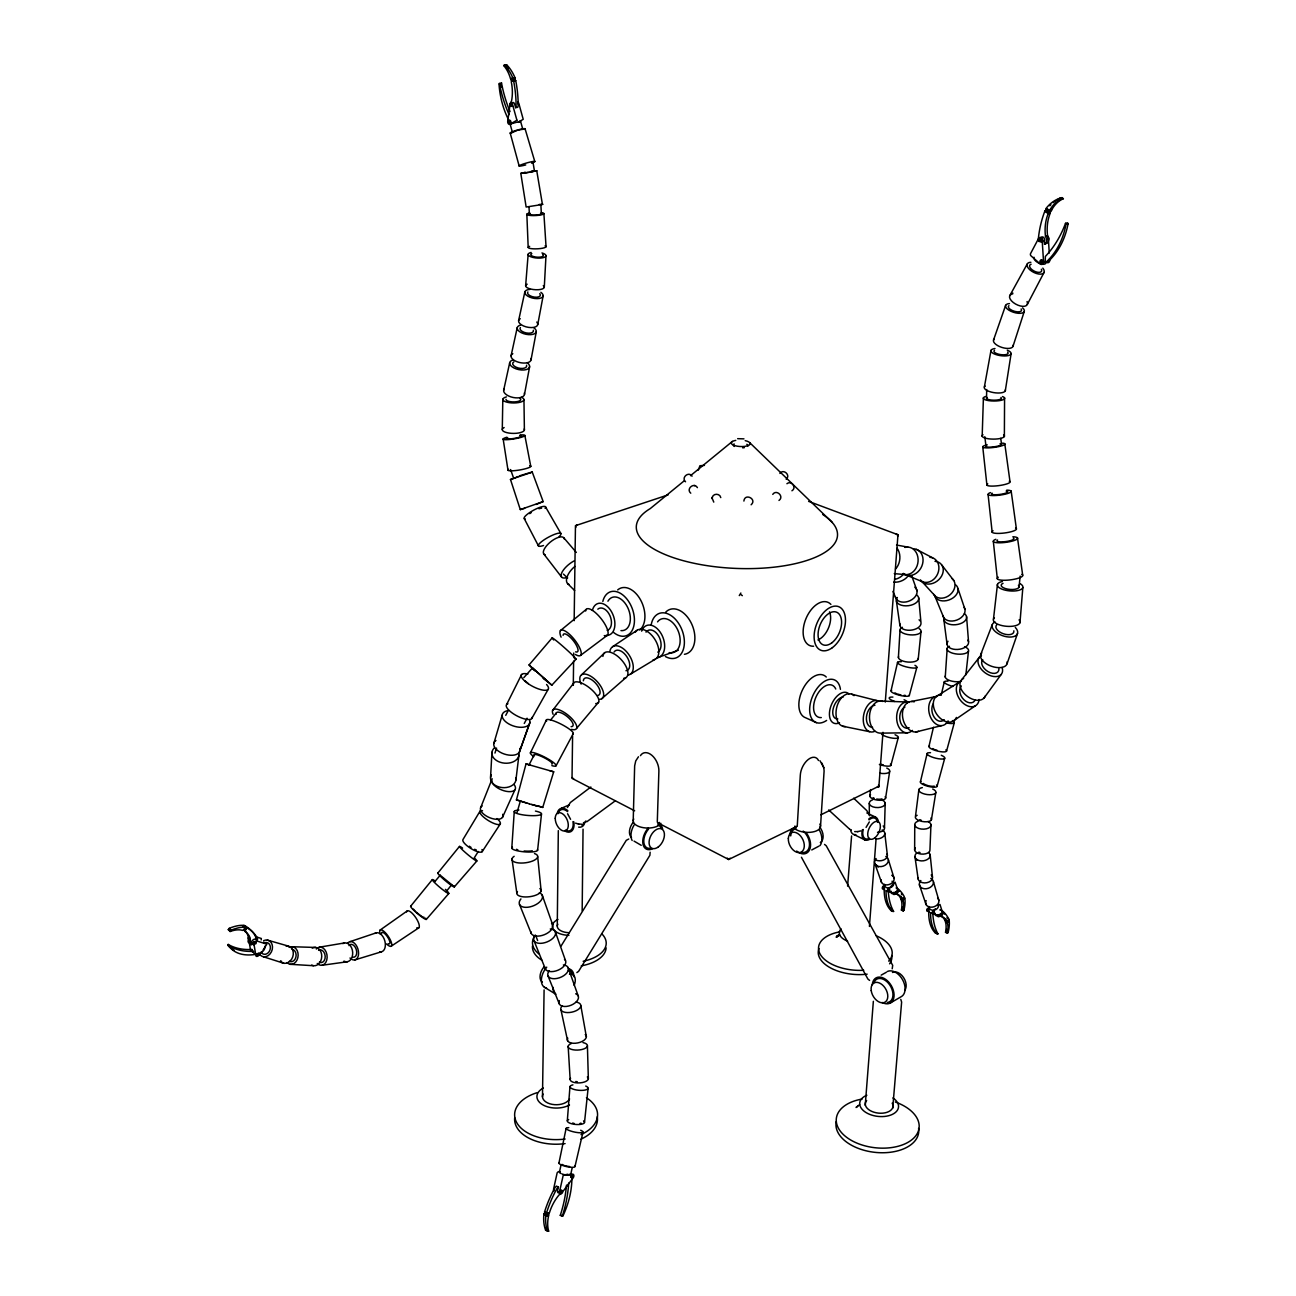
<?xml version="1.0" encoding="UTF-8"?>
<svg xmlns="http://www.w3.org/2000/svg" width="1296" height="1296" viewBox="0 0 1296 1296"><rect width="100%" height="100%" fill="white"/><g stroke="black" fill="none" stroke-linecap="round" stroke-linejoin="round"><path stroke-width="1.5" d="M820.854 814.828L878.688 786.299M914.636 850.111L914.749 825.001M1004.368 436.477L1004.578 397.888M542.473 1096.853L544.093 989.917M557.264 925.992L558.317 830.639M634.651 810.794L572.022 778.361L572.589 735.901M573.286 685.373L573.61 661.106M573.674 657.072L573.723 653.022M574.16 620.687L575.456 525.674L668.169 494.861M582.163 910.764L583.054 829.165M502.281 429.349L502.816 399.217M986.531 398.439L986.693 389.513M633.209 820.773L634.651 765.839L635.737 760.946L638.458 756.767M884.488 827.982L885.2 803.115M982.174 436.331L983.405 397.807M930.965 824.58L929.945 849.722A7.695 4.212 2 0 1 921.002 854.048A7.695 4.212 2 0 1 915.316 847.989M524.669 508.34L520.295 509.587L543.17 501.601L532.202 471.955L519.923 475.713M884.309 886.982L883.111 886.772L883.208 888.408M896.832 891.065L895.277 892.231M544.288 287.307L545.972 255.879M490.552 777.292L491.945 752.312M931.97 912.465L933.395 910.861L932.391 912.983M898.403 657.623L900.007 630.277M945.513 920.824L945.448 919.01M820.562 825.86L824.094 771.023L823.819 767.75L820.012 760.768M511.807 847.859L514.269 811.442M945.254 677.095L947.198 648.227M847.6 886.14L851.585 835.952M877.084 787.32L878.866 786.737L882.981 732.305M885.281 702.076L897.966 534.746L808.607 501.358M869.422 926.429L876.047 839.257M567.308 1120.829L569.965 1086.599M865.226 1105.326L873.358 1001.306M525.641 285.655L528.152 254.291M1019.968 622.696L1022.836 587.623M892.717 1108.177L901.627 1002.067L900.785 999.41M918.216 659.259L920.97 631.978M1019.045 587.137L1020.146 576.104M584.512 1122.417L588.109 1088.284M537.613 850.273L541.501 813.985M965.86 674.827L968.485 651.143M993.465 619.18L997.466 584.334M869.794 796.198L870.588 789.588M515.921 780.014L518.918 755.212M918.896 789.458L915.43 816.707A8.165 3.37 8.7 0 0 924.242 821.745A8.165 3.37 8.7 0 0 930.965 817.987M532.186 472.1L529.983 473.121M517.072 130.442L512.438 132.467L510.122 124.06L520.522 121.192L522.855 129.406M801.446 857.255L867.883 979.031L869.6 980.408M512.114 103.178A2.268 1.426 79.9 0 1 513.443 102.578A2.268 1.426 79.9 0 1 514.642 104.166L515.63 107.665L517.736 107.309L518.189 105.478A79.72 49.086 79.8 0 0 515.727 80.611L515.03 79.834C510.025 83.786 509.458 76.513 515.257 78.359A34.393 21.497 80 0 0 506.655 64.8L503.674 65.529A26.276 16.411 80.1 0 1 510.559 78.878L511.596 78.424M515.03 79.834L514.69 80.708M885.557 798.368L889.655 771.59M573.739 779.026L572.152 777.535M1005.307 390.825L1011.058 353.97M931.403 819.785L935.793 792.682M520.522 121.192L518.416 122.391M901.271 898.889L903.442 899.78L904.802 897.772A28.609 15.228 -63.7 0 1 903.96 910.165L903.215 910.991L901.4 910.084A21.74 11.551 -63.7 0 0 901.157 899.554L901.627 898.873M903.215 910.991A21.757 11.551 -63.7 0 0 902.972 900.461L904.462 897.836L903.231 899.716M245.381 929.831L244.604 931.241A36.385 19.424 -42.9 0 1 250.436 941.236A4.73 2.511 -43.5 0 0 251.716 944.8L252.266 942.986A2.479 1.312 -43.5 0 1 252.331 940.653A2.479 1.312 -43.5 0 1 255.182 939.179L257.418 939.859L257.45 938.336A90.542 47.984 -42.3 0 0 247.115 927.904L245.317 926.041L244.199 926.462M259.135 954.131L258.244 953.208L256.689 954.698L257.288 955.687L259.07 953.354L255.814 954.439M713.772 502.103L712.136 498.182M712.265 497.534C713.059 493.128 719.993 493.241 720.787 497.599M712.071 498.604L712.33 497.129M984.377 386.969L991.003 350.341M945.545 921.035L947.765 921.958L949.142 919.901A29.063 14.985 -63.8 0 1 948.154 932.44L947.408 933.282L945.529 932.326A22.081 11.372 -63.8 0 0 945.416 921.699L946.096 920.889M947.408 933.282A22.097 11.372 -63.8 0 0 947.295 922.639L948.656 919.966M524.491 394.405L529.61 366.784M531.036 359.834L536.301 331.663M537.743 324.583L543.137 295.861M743.888 501.066C744.714 492.674 757.447 499.122 751.129 504.776M558.932 1163.063L566.125 1128.379M948.445 919.804L948.64 918.848A68.575 35.429 -63.2 0 0 941.188 910.084L940.183 910.132M511.078 355.801L517.185 327.791M518.594 320.679L524.799 292.102M503.674 390.226L509.684 362.767M560.957 1165.315L559.435 1172.232A5.751 1.312 12.5 0 1 560.277 1171.746M547.301 1215.988C551.48 1214.854 547.025 1212.181 544.903 1212.894L544.579 1211.873A83.705 54.076 -66.2 0 1 554.996 1187.622L556.405 1186.099L558.382 1187.023L557.572 1190.7A2.381 1.571 -66 0 0 559.175 1192.838M570.677 1174.678L572.2 1167.761M511.45 80.838L511.321 82.053A32.708 20.38 80.1 0 1 511.531 101.072A4.325 2.722 79.9 0 0 510.575 104.798M895.536 892.377A1.879 1.004 -64 0 1 893.981 892.458L892.814 892.944A3.58 1.912 -64 0 0 895.293 894.013A27.151 14.418 -63.6 0 1 902.308 898.889L904.3 896.719A67.505 35.98 -63.1 0 0 896.67 887.954L896.168 887.873M891.049 690.703L897.577 662.272M574.97 1166.546L583.006 1132.04M941.155 695.239L944.314 681.777M939.065 904.64L940.005 904.495L942.678 913.016A1.912 0.988 -64.1 0 1 941.9 915.511A1.912 0.988 -64.1 0 1 940.361 915.608L937.316 915.17A3.629 1.879 -64.1 0 0 939.762 916.223A27.572 14.207 -63.7 0 1 946.647 921.067L948.947 920.095L947.57 922.007M920.419 781.828L927.158 753.446M928.957 746.35L933.46 727.283M529.27 803.763L516.424 799.94L526.03 763.911L530.404 765.142M890.854 765.418L898.258 737.651M909.274 695.612L916.839 667.424M937.04 786.429L944.719 758.273M946.534 751.162L954.293 722.795M517.12 812.268L520.344 801.058L526.873 803.083M493.744 743.71L502.168 715.165M543.17 501.601L536.042 504.468M227.95 945.27L228.209 944.428A98.545 53.573 -44.6 0 0 251.91 949.482L254.68 954.536A66.145 35.575 -44.1 0 1 229.748 947.149L227.95 945.27A66.096 35.624 -44.1 0 0 234.301 950.341M533.936 805.075L542.732 807.424L553.7 771.8L549.877 770.699M897.61 536.479L897.966 534.746L897.367 535.394M229.748 947.149L228.209 944.428M494.959 753.073L496.579 748.067M1012.97 346.421L1024.261 311.477M1007.073 663.714L1017.538 633.436M993.546 340.006L1005.631 305.37M519.291 752.279L529.27 724.253M519.939 750.481L529.934 722.39M567.421 807.538L570.305 802.564L590.863 787.028M508.421 121.111C511.385 128.709 507.983 117.596 510.073 120.512M509.474 120.917L510.381 123.347L510.932 121.208M515.63 107.665L516.083 105.835A79.769 49.07 79.8 0 0 513.621 80.951L512.908 80.158M1047.589 261.598L1047.346 262.213A71.944 56.57 80.1 0 0 1068.05 223.868L1067.564 222.766L1065.506 223.317A107.098 83.349 81 0 1 1045.321 256.478L1045.289 262.796A72.009 56.587 80 0 0 1065.976 224.419L1068.05 223.868M980.699 654.593L992.234 624.721M945.481 919.706L944.784 920.128A27.556 14.207 -63.7 0 0 939.454 915.527M480.913 807.035L492.172 778.75M253.384 942.386L254 941.431M255.847 941.641L253.368 942.921M1038.776 241.445L1038.323 238.982A99.193 81.373 78.1 0 1 1044.851 211.118L1045.969 210.649A1.733 1.377 79.9 0 0 1048.027 212.414L1048.059 213.937A39.755 32.092 79.1 0 0 1045.499 236.423A5.152 4.115 78.7 0 1 1045.321 243.616L1044.511 244.231L1044.317 241.202A2.705 2.155 78.7 0 0 1043.62 237.443A2.705 2.155 78.7 0 0 1040.623 237.978M1049.031 211.912A1.733 1.377 80 0 0 1050.1 211.88L1050.133 213.403A39.722 32.092 79.1 0 0 1047.573 235.856A5.152 4.115 78.8 0 1 1047.379 243.049L1044.511 244.231M502.475 817.403L514.982 789.701M869.324 821.939L866.068 827.366M530.388 752.911L546.329 720.106M506.639 704.489L521.608 674.503M528.995 765.013L534.211 754.807M1027.339 304.382L1044.106 272.338M510.041 111.602A92.664 59.648 80.8 0 1 501.503 82.912L499.009 83.948A61.528 39.22 80.4 0 0 508.437 119.507M505.748 715.343L508.518 710.095M501.503 82.912L501.131 83.624A61.479 39.236 80.4 0 0 501.406 87.01M524.264 723.46L527.051 718.211M556.097 765.709L573.302 733.52M1009.714 295.796L1027.161 264.109M901.352 897.302L900.493 897.982A27.135 14.434 -63.6 0 0 895.828 893.592M531.733 718.567L548.143 689.375M837.184 936.83L838.253 935.032M480.038 811.15L463.045 839.419A11.356 3.402 31.9 0 0 472.927 849.674A11.356 3.402 31.9 0 0 481.966 849.512M243.616 926.122L244.069 925.376L245.884 927.256L242.725 930.431A29.16 15.584 -43 0 0 230.105 931.5L228.29 929.605L229.262 928.341A38.151 20.363 -43 0 1 244.069 925.376M561.038 946.096L626.276 840.343L628.738 839.014M474.109 858.114L478.273 851.488M245.657 929.524L247.115 927.904M482.161 851.666L500.207 824.062M261.176 939.908L261.338 938.482L255.442 936.652M511.661 81.065L512.471 79.866L511.402 78.44M515.111 80.644L515.225 78.667L513.929 78.035M984.02 698.042L1001.095 674.536M230.105 931.5L231.077 930.22A38.183 20.347 -43 0 1 245.884 927.256M261.954 951.475L259.362 954.86A2.527 1.328 -43.5 0 1 255.96 955.93L254.065 944.849A2.479 1.312 -43.6 0 1 254.129 942.516A2.479 1.312 -43.6 0 1 256.981 941.026L266.863 944.168L263.104 949.968M552.566 710.483L573.48 683.413M961.6 679.817L979.533 657.088M892.199 968.809L892.701 965.358L826.216 845.753L824.531 844.409M550.492 720.139L556.146 713.14M437.854 873.034L459.513 846.385M410.621 906.26L432.329 879.595M434.565 881.944L440.316 875.092M576.607 728.352L598.655 702.076M446.132 891.68L451.834 884.536M534.843 670.777L529.06 664.945L552.112 637.956M426.303 919.447L448.821 893.479M454.345 886.901L476.863 860.981M249.512 936.797L249.464 938.612M945.529 932.326L946.274 931.5A29.047 15.001 -63.8 0 0 946.777 929.232M523.827 677.63L532.462 667.958L548.451 682.15L542.554 677.468M935.372 908.771L933.298 911.104A1.96 1.021 -64.1 0 0 932.456 912.87A1.96 1.021 -64.1 0 0 932.845 914.101L940.361 915.608M901.4 910.084L902.146 909.257A28.593 15.228 -63.7 0 0 902.615 907.038M543.445 678.488L551.853 685.163L576.072 659.194M779.9 473.429C783.367 468.326 791.078 475.276 786.17 479.245M772.756 494.375C776.401 488.9 784.485 496.514 778.993 500.45M730.166 858.195L728.676 859.491L657.785 822.782M581.677 674.681L604.892 652.568M901.368 896.702L901.465 898.582M888.052 888.635L887.598 890.66L888.457 888.473M837.605 935.923L836.179 937.219L839.354 934.918M601.749 698.722L625.822 677.711M545.017 1212.149L544.158 1213.801L545.081 1214.984M558.382 1187.023L556.956 1188.545A83.77 54.076 -66.2 0 0 546.556 1212.829L546.863 1213.85M857.693 1106.168L856.089 1107.513L859.621 1104.581M512.698 79.072L515.257 78.359M560.39 630.65L586.213 609.395M684.337 480.719L650.252 508.599A100.699 37.519 2.5 0 0 672.349 557.312A100.699 37.519 2.5 0 0 802.597 561.767A100.699 37.519 2.5 0 0 822.749 514.496M690.525 475.664L732.37 441.45M580.721 655.258L607.516 635.17M586.651 821.875L615.422 800.717M380.117 930.058L407.074 911.039M739.271 595.593L740.858 593.033M952.706 721.386L974.932 706.093M566.482 1185.111A97.589 65.675 -64.7 0 1 560.277 1215.356L562.982 1215.794A64.784 43.254 -65.3 0 0 571.892 1178.761M560.277 1215.356L562.982 1215.794M612.668 646.655L637.227 630.212M391.327 946.129L418.802 927.839M937.931 695.482L960.676 681.226A14.386 9.817 55.8 0 0 962.199 702.27A14.386 9.817 55.8 0 0 979.144 699.5M933.525 913.421C935.647 909.047 932.342 914.117 932.618 912.919M929.086 908.933L928.616 911.104M791.953 490.779C797.121 487.782 791.321 479.941 786.915 483.716M630.229 674.293L655.549 659.048M659.518 822.442L659 822.749A2.851 1.49 -68.2 0 1 657.315 821.34L658.886 771.201A14.256 8.942 66.7 0 0 651.856 755.293A14.256 8.942 66.7 0 0 640.451 755.649M889.186 888.975C886.124 892.863 892.474 889.364 888.214 888.538M883.645 886.253L884.504 888.7M890.125 1003.104L901.141 996.737A14.369 9.461 60 0 0 902.583 979.744A14.369 9.461 60 0 0 887.193 971.595M886.221 972.34L881.167 975.143M811.75 849.949L818.959 846.126M520.295 509.587L510.462 479.439L528.412 473.461M547.592 1215.923L548.581 1215.972A27.621 18.079 -65.8 0 0 548.678 1231.151L545.616 1230.228A36.158 23.684 -65.9 0 1 543.899 1214.158L547.43 1216.134M570.888 1174.759L572.233 1175.618L570.823 1177.432M1046.714 209.255A1.733 1.377 79.9 0 1 1048.772 211.037L1049.549 210.649A31.849 25.661 79.3 0 1 1061.278 199.195L1063.352 198.677L1062.121 197.624L1060.063 198.142A41.731 33.615 78.9 0 0 1045.807 208.753L1046.423 209.498M1063.352 198.677A31.817 25.645 79.3 0 0 1051.623 210.114L1050.829 210.503A1.733 1.377 80 0 0 1050.457 209.223M727.267 858.114L728.676 859.491L796.667 826.556M503.674 65.529L506.655 64.8M935.485 933.088L937.883 933.784L935.485 933.088A50.479 25.936 -64.5 0 1 928.714 911.785L929.702 912.352M884.552 889.947L884.18 889.51A49.702 26.357 -64.4 0 0 891.243 910.699L893.592 911.38A73.564 38.734 -64.7 0 1 888.262 891.275L887.015 891.016M518.465 122.164L523.211 119.297L518.837 103.453A2.268 1.426 79.9 0 0 517.655 101.882M891.243 910.699L893.592 911.38M838.01 935.825L836.519 936.49L839.824 935.161M561.33 808.331L569.284 804.865M737.651 438.68L743.969 438.858M531.473 171.331L536.738 170.716L542.441 204.46L526.144 207.036L520.798 173.324L525.334 172.336M242.611 925.943L243.842 926.089M576.866 972.599L578.615 971.32L649.895 855.295L650.122 852.217M518.4 476.426L513.702 478.435L510.608 469.557M678.343 650.236L657.315 657.72A17.042 10.984 68.9 0 0 661.138 633.631A17.042 10.984 68.9 0 0 641.65 631.136M532.964 162.113L534.47 171.153L531.295 171.85M536.868 170.764L529.902 172.093M350.05 941.641L376.407 932.78M354.731 959.947L381.283 951.847M1040.17 262.456L1041.206 262.165M1042.259 241.769A2.705 2.155 78.7 0 0 1041.547 237.994A2.705 2.155 78.7 0 0 1038.55 238.545L1030.595 253.514A1.717 1.361 78.1 0 0 1031.033 255.879L1040.17 263.898A2.754 2.187 77.8 0 0 1043.572 262.067L1042.259 241.769L1044.317 241.202M1045.499 236.423L1047.573 235.856M543.899 1214.158L546.507 1214.951M1048.205 213.581L1050.278 213.046M1044.851 211.118L1046.925 210.584M1048.772 211.037L1051.623 210.114M1048.027 212.414L1050.1 211.88M512.649 479.083L510.462 479.569M928.552 908.415L927.288 910.343M857.628 831.627L860.836 830.898M915.818 731.997L941.463 725.647M518.449 130.054L522.531 129.325M576.315 525.269L577.287 525.026M512.649 106.304L511.337 104.571L512.584 103.696M525.139 172.481L523.195 172.951L525.658 172.741M911.315 701.476L937.105 696.325A14.888 10.271 76.8 0 0 930.512 717.142A14.888 10.271 76.8 0 0 948.105 720.9M250.76 942.791L249.917 942.953A4.714 2.511 -43.5 0 1 248.638 939.389A36.353 19.44 -42.9 0 0 243.713 929.945M509.895 123.152L510.948 122.974M319.286 947.198L344.461 942.953M530.356 172.109L526.176 172.773M513.621 80.951L515.727 80.611M528.412 172.336L520.911 173.389M530.68 171.542L534.47 171.153M322.105 965.261L347.409 961.745M539.168 204.476L542.878 204.282M558.495 1171.503L557.167 1172.783L553.635 1188.837A2.381 1.571 -65.9 0 0 554.04 1190.781M511.094 124.303L510.106 124.254M545.616 1230.228L548.678 1231.151M567.923 1174.208L563.242 1175.164L559.548 1191.623A2.381 1.571 -66 0 0 560.714 1193.859A2.381 1.571 -66 0 0 562.869 1191.559L573.334 1177.594A2.43 1.604 -66.4 0 0 572.638 1174.144L569.689 1174.176M907.378 732.807L880.794 733.131A16.054 10.903 -89.6 0 1 869.535 715.603A16.054 10.903 -89.6 0 1 882.916 701.444M854.696 831.595L857.903 831.643M292.54 946.744L315.835 947.457M880.081 701.039L906.682 701.978M575.57 823.154L578.68 824.062M578.372 824.045L581.499 824.175M290.191 964.305L313.421 965.714M894.289 573.626L905.645 574.63M697.41 487.636C694.202 481.901 685.633 488.9 690.768 493.193M451.899 884.828L440.365 875.383M544.676 1214.789L544.547 1213.996M548.597 1213.315L547.074 1214.384L547.204 1216.004M560.536 1189.679L560.747 1192.126L559.111 1191.526M516.424 799.94L520.619 800.96M886.513 890.887L886.01 890.433A49.734 26.341 -64.5 0 0 893.057 911.606M896.54 545.033L907.816 547.09M694.948 485.676L694.121 485.514M842.611 726.197L869.486 731.673M895.811 893.365L888.197 891.778A1.928 1.037 -64 0 1 887.792 890.546A1.928 1.037 -64 0 1 888.619 888.813L895.066 882.139L898.112 890.838A1.879 1.004 -64 0 1 897.35 893.3A1.879 1.004 -64 0 1 895.811 893.365L893.981 892.458M927.823 911.412L927.32 911.299A1.96 1.021 -64 0 1 926.802 910.035A1.96 1.021 -64 0 1 927.628 908.269M883.354 889.186L882.722 889.04A1.928 1.037 -64 0 1 882.317 887.809A1.928 1.037 -64 0 1 883.127 886.075M851.569 694.138L878.072 700.893A16.006 10.125 -77.2 0 0 863.379 716.947A16.006 10.125 -77.2 0 0 874.849 731.284M535.896 805.61L538.553 806.193M553.7 771.8L526.03 763.911M531.684 804.443L535.799 805.675M529.141 803.812L532.575 804.784M267.3 940.07L287.874 945.95M529.06 664.945L551.853 685.163M896.2 534.017L897.156 534.308M539.136 806.225L542.732 807.424M263.444 956.772L283.905 963.301M905.872 574.889L922.703 581.823M816.383 722.633L805.626 717.773A23.117 13.511 -66.1 0 1 802.872 689.067A23.117 13.511 -66.1 0 1 826.265 677.014M570.953 1174.727L571.941 1175.18M571.325 1177.27L572.314 1177.724M704.457 465.377L699.937 465.734L698.301 470.124M866.862 812.965L875.043 816.869M853.951 834.559L865.388 840.116M544.579 1211.873L546.556 1212.829M545.665 1213.574L547.625 1214.546M932.861 910.813L933.8 911.282M946.76 917.908L948.64 918.848M883.435 888.343L884.358 888.797M888.003 890.627L888.926 891.081M927.904 910.553L928.859 911.023M900.558 898.144L902.842 899.051M944.849 920.29L947.182 921.213M901.157 899.554L902.972 900.461M945.416 921.699L947.295 922.639M902.146 909.257L903.96 910.165M916.45 549.391L932.65 557.847M634.036 841.104L641.228 845.316M544.385 987.244L555.871 994.226A14.402 8.764 -59.5 0 1 552.874 987.228M794.788 826.119L795.323 826.459A2.851 1.652 70 0 0 797.315 825.147L800.312 775.073A14.24 8.197 -65 0 1 808.137 759.586A14.24 8.197 -65 0 1 818.505 760.525M740.875 594.54L742.333 595.674M524.848 680.675L528.428 683.721M1060.063 198.142L1061.278 199.195M828.695 809.968L849.447 829.019M563.436 574.096L567.616 578.032M853.675 798.206L866.83 810.648L869.681 815.767M749.785 442.73L832.324 522.515M534.843 670.486L532.462 667.958M567.583 583.573L574.646 590.555M255.62 937.996L257.418 939.859M252.266 942.986L254.065 944.849M248.638 939.389L250.436 941.236M255.863 953.824L256.754 954.763M229.262 928.341L231.077 930.22M517.833 102.805L518.449 104.409M922.412 582.05L935.372 596.257M563.679 537.678L576.315 552.452M685.535 481.788C680.837 477.592 688.84 470.95 692.064 476.183M941.949 565.25L953.759 580.462M575.894 526.338L575.78 527.407M543.947 554.17L561.751 577.271M548.435 1213.267L549.455 1212.716A34.376 22.453 -65.8 0 1 559.143 1194.831A4.552 3.013 -66 0 0 561.508 1192.757M570.58 819.315L567.583 813.742M545.405 506.655L560.795 533.369M1042.357 260.674A1.717 1.361 77.8 0 1 1041.66 263.412A1.717 1.361 77.8 0 1 1040.024 261.079A1.717 1.361 77.8 0 1 1042.357 260.674L1042.567 261.063M524.329 518.74L538.553 546.086M1065.506 223.317L1065.976 224.419M892.96 591.381L896.087 598.703M935.339 597.213L943.666 617.495M519.502 904.446L531.166 933.298M822.004 763.166L822.604 764.656M823.154 766.082L823.819 767.75M533.92 940.507L545.341 968.857M548.03 975.937L559.24 1003.801M535.669 935.42L537.629 940.556M911.655 575.667L916.985 590.684M568.134 967.61L578.194 995.911M874.994 863.978L881.523 882.398M542.214 895.131L552.582 924.485M555.287 931.694L565.477 960.514M919.366 884.714L926.089 904.592M957.955 588.546L964.969 609.363M878.477 785.003L878.866 786.737M888.376 859.702L894.127 878.38M525.074 128.758L534.778 161.465M933.428 881.717L938.903 900.509M510.219 133.115L519.161 166.034M560.974 1009.892L567.583 1040.688M252.364 952.009L251.91 949.482M524.88 435.618L530.777 466.447M580.851 1005.826L586.375 1036.832M941.317 913.016C940.507 917.795 943.682 911.542 939.811 914.441M503.14 438.955L507.951 469.913M896.362 600.858L899.926 625.466M914.96 856.786L918.151 878.996M511.969 858.956L516.812 892.912M1017.506 537.953L1022.674 575.068M1004.789 443.783L1010.005 481.658M1011.172 491.103L1016.356 528.59M943.844 619.65L947.101 644.517M984.814 436.687L986.045 446.618M1000.771 438.323L1001.5 444.285M884.779 833.117L887.371 855.23M982.773 447.12L986.92 485.141M993.335 541.55L997.337 578.826M988.087 494.57L992.169 532.202M930.172 854.89L932.488 877.214M537.694 856.786L541.129 890.87M918.686 597.877L920.97 622.663A10.611 6.091 -6.7 0 1 910.051 630.245A10.611 6.091 -6.7 0 1 900.04 623.862M966.573 616.637L968.533 641.698M1049.274 253.076L1048.448 240.084A2.705 2.155 78.8 0 0 1046.666 235.807M543.899 213.678L546.053 246.742M568.166 1046.342L570.143 1079.276M528.995 207.004L529.384 214.132M540.886 204.833L541.355 213.759M1049.647 258.649L1049.744 260.334A2.754 2.187 77.9 0 1 1046.876 262.521M526.84 214.229L528.185 247.309M587.412 1045.872L588.352 1078.839M523.957 399.816L524.394 429.98M869.26 803.536L869.341 815.006M607.937 601.214A17.496 11.162 69.7 0 1 628.074 608.326A17.496 11.162 69.7 0 1 620.978 630.617M617.674 589.923A23.247 14.904 69.7 0 1 640.564 599.902A23.247 14.904 69.7 0 1 639.754 630.018M602.818 601.457A23.328 14.872 69.7 0 1 622.906 595.026A23.328 14.872 69.7 0 1 633.76 626.243A23.328 14.872 69.7 0 1 613.591 632.448M250.792 950.648A2.511 1.328 -43.5 0 1 250.598 950.357L248.67 939.276A2.479 1.312 -43.5 0 1 249.156 936.457M228.29 929.605A29.128 15.601 -43 0 1 229.603 929.167M245.317 926.041A90.493 48.033 -42.2 0 1 255.652 936.473M253.692 951.345A98.609 53.509 -44.6 0 1 230.008 946.307M497.081 818.554A11.988 3.434 31.9 0 1 497.713 824.531A11.988 3.434 31.9 0 1 483.1 816.658A11.988 3.434 31.9 0 1 482.533 810.713M476.248 849.884A7.97 2.381 31.9 0 1 474.611 849.285M471.047 847.39A7.97 2.381 31.9 0 1 469.346 846.207M312.19 948.121A9.218 7.063 -84.7 0 1 321.732 956.513A9.218 7.063 -84.7 0 1 311.656 965.099M289.057 947.392A8.861 6.755 -84.6 0 1 297.254 950.697A8.861 6.755 -84.6 0 1 295.731 961.988A8.861 6.755 -84.6 0 1 287.015 962.572M292.183 949.352A6.221 4.747 -84.6 0 1 295.909 957.08A6.221 4.747 -84.6 0 1 289.364 961.276M281.653 961.308A6.253 4.747 -84.5 0 1 280.471 960.903M445.403 889.364A10.773 1.102 40 0 1 446.861 892.652A10.773 1.102 40 0 1 434.63 882.641A10.773 1.102 40 0 1 435.359 881.134M425.687 918.151A10.238 1.199 40 0 1 418.608 914.522A10.238 1.199 40 0 1 411.124 906.277M423.938 917.179A7.193 0.842 40 0 1 422.917 917.163M421.929 916.547A7.193 0.842 40 0 1 416.437 912.206M415.174 911.039A7.193 0.842 40 0 1 413.375 909.128M474.822 858.389A11.34 0.956 40 0 1 473.801 859.297A11.34 0.956 40 0 1 461.522 848.961A11.34 0.956 40 0 1 462.591 848.102M453.632 885.605A10.773 1.053 40 0 1 446.375 881.572A10.773 1.053 40 0 1 438.356 873.083M514.123 784.582A12.717 6.01 22.8 0 1 506.169 791.305A12.717 6.01 22.8 0 1 491.621 780.208M502.702 814.293A12.004 5.816 22.7 0 1 489.694 817.711A12.004 5.816 22.7 0 1 482.177 805.966M529.675 720.268A14.402 7.63 17.8 0 1 521.17 727.315A14.402 7.63 17.8 0 1 504.176 720.268A14.402 7.63 17.8 0 1 506.882 710.807M519.712 748.44A13.592 7.355 17.8 0 1 504.274 754.029A13.592 7.355 17.8 0 1 495.947 740.486M285.962 945.95A8.942 7.209 -70 0 1 292.734 956.902A8.942 7.209 -70 0 1 280.584 961.551M263.623 940.653A8.602 6.901 -69.8 0 1 272.111 944.541A8.602 6.901 -69.8 0 1 268.304 955.525A8.602 6.901 -69.8 0 1 259.168 953.532M263.752 942.127A6.059 4.844 -69.8 0 1 264.53 943.229M265.162 946.064A6.059 4.844 -69.8 0 1 260.091 952.722M264.141 942.953A6.043 4.844 -69.8 0 1 269.941 945.238A6.043 4.844 -69.8 0 1 268.191 952.771A6.043 4.844 -69.8 0 1 261.792 953.095M592.385 610.416A16.718 10.579 69.6 0 1 604.697 604.535A16.718 10.579 69.6 0 1 614.887 623.133A16.718 10.579 69.6 0 1 606.058 635.348M597.812 609.185A11.729 7.42 69.6 0 1 609.914 615.649A11.729 7.42 69.6 0 1 607.225 630.391M553.7 639.949A16.022 0.875 41.7 0 1 556.454 640.888A16.022 0.875 41.7 0 1 571.892 654.577A16.022 0.875 41.7 0 1 574.387 658.287M406.62 911.93A10.255 3.353 55.9 0 1 416.194 918.281A10.255 3.353 55.9 0 1 416.761 927.839M380.149 933.898A9.801 3.078 56 0 1 383.875 931.306A9.801 3.078 56 0 1 391.635 943.456A9.801 3.078 56 0 1 386.532 943.909M381.51 933.946A6.885 2.171 56 0 1 384.426 933.331A6.885 2.171 56 0 1 389.48 940.588A6.885 2.171 56 0 1 388.314 943.699M374.933 933.395A9.85 6.124 73.4 0 1 384.896 941.155A9.85 6.124 73.4 0 1 379.631 951.815M347.506 943.423A9.461 5.816 73.5 0 1 355.752 944.654A9.461 5.816 73.5 0 1 357.874 957.112A9.461 5.816 73.5 0 1 350.001 958.019M348.964 945.61A6.642 4.082 73.5 0 1 356.173 949.207A6.642 4.082 73.5 0 1 352.933 957.193M546.572 684.482A15.244 4.941 27.8 0 1 541.89 689.909A15.244 4.941 27.8 0 1 523.098 679.379A15.244 4.941 27.8 0 1 527.893 674.017M532.121 717.336A14.418 4.876 27.8 0 1 515.905 715.327A14.418 4.876 27.8 0 1 507.919 703.76M585.662 610.999A16.767 5.557 51.8 0 1 601.83 619.569A16.767 5.557 51.8 0 1 604.276 635.591M561.103 637.146A16.006 5.087 51.8 0 1 565.672 631.346A16.006 5.087 51.8 0 1 580.073 648.778A16.006 5.087 51.8 0 1 575.424 654.48M563.08 635.364A11.227 3.564 51.8 0 1 573.755 641.228A11.227 3.564 51.8 0 1 575.586 651.839M342.808 943.618A9.509 6.707 83.1 0 1 352.674 952.301A9.509 6.707 83.1 0 1 343.926 961.114M316.337 949.028A9.153 6.399 83.2 0 1 325.053 950.033A9.153 6.399 83.2 0 1 325.831 962.345A9.153 6.399 83.2 0 1 317.261 963.463M318.605 950.324A6.415 4.487 83.2 0 1 325.199 956.189A6.415 4.487 83.2 0 1 319.351 962.134M518.773 752.749A13.576 9.412 4.7 0 1 502.411 762.858A13.576 9.412 4.7 0 1 494.408 747.841M515.792 777.665A12.766 8.959 4.6 0 1 502.038 787.563A12.766 8.959 4.6 0 1 491.314 775.04M505.796 65.205A26.26 16.411 80.2 0 1 508.113 68.267M504.533 65.124A34.425 21.481 80 0 1 513.151 78.7M509.101 114.631A92.745 59.632 80.8 0 1 499.397 83.252M524.183 429.008A11.081 3.71 0.5 0 1 511.207 433.318A11.081 3.71 0.5 0 1 504.128 427.55M521.3 397.321A10.595 3.434 0.5 0 1 520.393 402.165A10.595 3.434 0.5 0 1 505.44 401.728A10.595 3.434 0.5 0 1 506.412 396.9M520.036 398.504A7.436 2.398 0.5 0 1 514.852 401.89A7.436 2.398 0.5 0 1 505.975 399.314M530.89 358.506A10.19 4.892 12.1 0 1 518.983 362.362A10.19 4.892 12.1 0 1 512.811 353.662M533.984 327.888A9.752 4.601 12.2 0 1 532.98 334.319A9.752 4.601 12.2 0 1 519.453 331.582A9.752 4.601 12.2 0 1 520.506 325.15M533.336 330.221A6.853 3.224 12.2 0 1 526.225 332.926A6.853 3.224 12.2 0 1 520.393 327.58M524.345 392.996A10.627 5.233 12 0 1 513.248 397.499A10.627 5.233 12 0 1 504.241 388.962M527.229 362.767A10.174 4.909 12.1 0 1 526.144 369.635A10.174 4.909 12.1 0 1 512.05 366.8A10.174 4.909 12.1 0 1 513.167 359.932M526.549 365.245A7.128 3.451 12.1 0 1 518.189 367.967A7.128 3.451 12.1 0 1 513.88 361.843M529.659 465.685A11.599 1.814 -9.6 0 1 519.971 469.93A11.599 1.814 -9.6 0 1 508.583 469.346M520.166 434.938A11.065 1.588 -9.6 0 1 522.418 436.93A11.065 1.588 -9.6 0 1 506.347 439.7A11.065 1.588 -9.6 0 1 506.947 437.222M519.809 435.586A7.76 1.118 -9.6 0 1 519.469 437.189A7.76 1.118 -9.6 0 1 509.117 438.971A7.76 1.118 -9.6 0 1 507.708 437.675M543.51 545.519A12.863 2.786 -28.6 0 1 540.124 542.894A12.863 2.786 -28.6 0 1 555.871 533.887A12.863 2.786 -28.6 0 1 559.175 536.56M525.301 519.016A12.199 2.803 -28.6 0 1 533.936 510.008A12.199 2.803 -28.6 0 1 545.13 508.437M529.74 513.653A8.554 1.96 -28.6 0 1 531.376 512.503M538.958 508.745A8.554 1.96 -28.6 0 1 541.598 508.243M525.739 164.932A8.165 0.826 -15.9 0 1 519.793 165.402A8.165 0.826 -15.9 0 1 531.911 161.676A8.165 0.826 -15.9 0 1 531.571 163.15M511.628 133.18A7.76 0.907 -15.9 0 1 512.244 131.787A7.76 0.907 -15.9 0 1 521.802 128.984A7.76 0.907 -15.9 0 1 524.475 129.406M569.138 584.496A13.624 6.788 -46.9 0 1 566.984 577.238A13.624 6.788 -46.9 0 1 574.889 566.449M536.803 322.056A9.769 4.585 12.2 0 1 533.774 327.37A9.769 4.585 12.2 0 1 521.446 324.859A9.769 4.585 12.2 0 1 520.247 318.686M540.902 292.313A9.364 4.293 12.3 0 1 539.347 298.453A9.364 4.293 12.3 0 1 526.063 294.889A9.364 4.293 12.3 0 1 529.967 289.381M539.768 293.641A6.561 3.013 12.3 0 1 534.341 297.108A6.561 3.013 12.3 0 1 527.877 291.94M543.283 285.606A9.364 3.191 4.5 0 1 540.545 289.445A9.364 3.191 4.5 0 1 528.557 288.376A9.364 3.191 4.5 0 1 527.164 284.18M541.939 252.947A8.959 2.948 4.5 0 1 544.077 257.418A8.959 2.948 4.5 0 1 530.939 256.819A8.959 2.948 4.5 0 1 531.133 252.461M542.651 254.534A6.286 2.074 4.5 0 1 540.821 257.013A6.286 2.074 4.5 0 1 532.769 256.3A6.286 2.074 4.5 0 1 531.83 253.579M545.227 554.834A12.863 5.168 -39.1 0 1 550.184 542.198A12.863 5.168 -39.1 0 1 564.262 538.942M567.454 577.368A13.608 5.297 -39.1 0 1 561.622 573.124A13.608 5.297 -39.1 0 1 574.209 560.86M545.081 245.867A8.959 1.798 -2.6 0 1 542.489 248.233A8.959 1.798 -2.6 0 1 530.987 248.605A8.959 1.798 -2.6 0 1 529.643 246.353M541.712 212.609A8.554 1.604 -2.5 0 1 541.064 214.909A8.554 1.604 -2.5 0 1 528.995 215.298A8.554 1.604 -2.5 0 1 529.675 212.998M540.707 213.208A6.01 1.134 -2.5 0 1 538.958 214.699A6.01 1.134 -2.5 0 1 531.263 214.942A6.01 1.134 -2.5 0 1 530.356 213.548M1042.616 240.894A1.717 1.377 78.7 0 1 1040.51 241.04A1.717 1.377 78.7 0 1 1040.591 238.432A1.717 1.377 78.7 0 1 1042.664 239.193M1043.717 261.209A1.717 1.361 77.8 0 1 1042.81 263.088A1.717 1.361 77.8 0 1 1041.109 261.954A1.717 1.361 77.8 0 1 1041.725 259.864M1049.857 205.821A41.683 33.599 78.9 0 1 1050.926 204.719M1053.162 202.662A41.683 33.599 78.9 0 1 1055.56 200.88M1056.823 200.086A41.683 33.599 78.9 0 1 1058.103 199.357M1059.415 198.709A41.683 33.599 78.9 0 1 1062.121 197.624M1048.691 261.014A1.717 1.361 77.9 0 1 1047.832 261.662M1047.816 237.8A1.717 1.361 78.8 0 1 1047.767 239.501M1050.878 209.126A1.733 1.377 80 0 1 1049.112 211.588M1019.061 619.893A13.43 5.33 5.4 0 1 1006.668 626.308A13.43 5.33 5.4 0 1 994.388 617.9M1020.276 583.783A12.847 4.925 5.2 0 1 1017.943 590.522A12.847 4.925 5.2 0 1 999.977 588.206A12.847 4.925 5.2 0 1 1002.407 581.467M1018.429 585.306A9.007 3.451 5.2 0 1 1014.962 589.291A9.007 3.451 5.2 0 1 1003.509 587.801A9.007 3.451 5.2 0 1 1003.039 583.313M1013.051 345.238A10.222 4.423 17.5 0 1 1001.614 347.344A10.222 4.423 17.5 0 1 994.307 339.066M1022.609 307.881A9.817 4.115 17.4 0 1 1020.454 313.308A9.817 4.115 17.4 0 1 1007.267 308.983A9.817 4.115 17.4 0 1 1009.454 303.572M1021.135 308.934A6.885 2.884 17.4 0 1 1014.736 311.38A6.885 2.884 17.4 0 1 1008.904 305.662M1012.775 293.819A6.917 2.867 17.3 0 1 1012.824 293.058M1015.546 528.039A12.296 2.576 -7.3 0 1 1004.189 533.029A12.296 2.576 -7.3 0 1 993.06 530.761M1006.749 490.131A11.713 2.284 -7.5 0 1 1008.806 493.112A11.713 2.284 -7.5 0 1 992.461 495.558A11.713 2.284 -7.5 0 1 990.5 492.577M1006.133 491.054A8.23 1.604 -7.5 0 1 1005.599 493.193A8.23 1.604 -7.5 0 1 995.182 494.748A8.23 1.604 -7.5 0 1 992.12 493.144M1021.815 574.42A12.879 2.948 -7.1 0 1 1009.957 579.928A12.879 2.948 -7.1 0 1 998.26 577.19M1012.856 536.755A12.28 2.624 -7.3 0 1 1015.043 540.205A12.28 2.624 -7.3 0 1 997.936 542.765A12.28 2.624 -7.3 0 1 995.83 539.298M1013.326 538.083A8.618 1.847 -7.3 0 1 1005.372 541.615A8.618 1.847 -7.3 0 1 997.547 539.995M1007.203 661.721A13.964 7.452 19.6 0 1 991.602 666.306A13.964 7.452 19.6 0 1 981.752 652.925M1015.303 627.442A13.381 6.998 19.5 0 1 1013.213 636.725A13.381 6.998 19.5 0 1 995.879 632.059A13.381 6.998 19.5 0 1 995.02 621.983M1013.845 630.812A9.396 4.909 19.5 0 1 1003.396 633.776A9.396 4.909 19.5 0 1 996.705 624.915M956.416 717.433A14.969 10.319 55.9 0 1 936.895 714.485A14.969 10.319 55.9 0 1 940.621 694.802M975.272 699.743A10.093 6.885 55.8 0 1 963.868 699.694A10.093 6.885 55.8 0 1 961.34 685.973M1027.064 301.547A9.817 4.86 27.3 0 1 1022.803 306.342A9.817 4.86 27.3 0 1 1011.447 300.818A9.817 4.86 27.3 0 1 1011.836 294.127M1042.81 268.126A9.428 4.568 27.2 0 1 1040.413 274.153A9.428 4.568 27.2 0 1 1028.425 268.321A9.428 4.568 27.2 0 1 1030.871 262.31M1046.034 262.181A6.626 3.191 27.2 0 1 1039.57 263.477A6.626 3.191 27.2 0 1 1034.014 257.24M1041.368 269.244A6.61 3.208 27.2 0 1 1038.533 272.371A6.61 3.208 27.2 0 1 1030.887 268.661A6.61 3.208 27.2 0 1 1031.098 264.238M839.516 722.828A16.621 9.574 -66.1 0 1 830.687 706.725A16.621 9.574 -66.1 0 1 848.977 693.976M837.832 718.94A11.664 6.707 -66.1 0 1 833.215 708.539A11.664 6.707 -66.1 0 1 843.194 696.956M912.497 730.409A15.422 10.368 -89.6 0 1 896.767 719.993A15.422 10.368 -89.6 0 1 909.371 702.367M909.144 727.72A10.822 7.274 -89.6 0 1 900.056 720.592A10.822 7.274 -89.6 0 1 904.916 707.049M1009.244 481.189A11.729 2.236 -7.5 0 1 998.374 485.676A11.729 2.236 -7.5 0 1 987.779 483.862M1002.634 443.119A11.194 1.96 -7.6 0 1 1000.463 446.18A11.194 1.96 -7.6 0 1 984.911 447.8A11.194 1.96 -7.6 0 1 987.147 444.739M999.994 443.815A7.857 1.377 -7.6 0 1 999.475 445.662A7.857 1.377 -7.6 0 1 989.528 447.169A7.857 1.377 -7.6 0 1 986.629 445.84M1003.622 434.873A11.194 3.11 0.3 0 1 993.222 439.117A11.194 3.11 0.3 0 1 982.984 434.759M1002.472 396.544A10.692 2.803 0.2 0 1 1001.176 400.318A10.692 2.803 0.2 0 1 986.71 400.253A10.692 2.803 0.2 0 1 985.559 396.479M1000.917 397.483A7.501 1.976 0.2 0 1 993.935 400.189A7.501 1.976 0.2 0 1 987.066 397.435M918.556 731.3A15.487 10.805 76.8 0 1 902.664 717.385A15.487 10.805 76.8 0 1 914.198 701.849M944.233 719.669A10.449 7.209 76.8 0 1 934.432 717.579A10.449 7.209 76.8 0 1 933.055 703.987M845.397 726.57A16.67 10.692 -77.2 0 1 836.941 706.563A16.67 10.692 -77.2 0 1 854.032 695.644M872.613 727.315A11.227 7.112 -77.2 0 1 866.489 716.753A11.227 7.112 -77.2 0 1 874.946 705.218M1005.34 389.821A10.692 3.823 8.5 0 1 993.303 392.542A10.692 3.823 8.5 0 1 985.138 386.111M1007.267 350.179A10.238 3.532 8.4 0 1 1008.418 355.558A10.238 3.532 8.4 0 1 993.465 353.549A10.238 3.532 8.4 0 1 994.972 348.527M1007.624 352.075A7.177 2.479 8.4 0 1 1000.933 354.65A7.177 2.479 8.4 0 1 994.502 350.325M985.252 695.984A14.467 9.169 36.4 0 1 966.492 695.693A14.467 9.169 36.4 0 1 963.625 678.407M1002.116 667.472A13.883 8.683 36.3 0 1 995.701 676.625A13.883 8.683 36.3 0 1 980.311 667.91A13.883 8.683 36.3 0 1 981.461 655.744M998.941 668.866A9.752 6.091 36.3 0 1 988.2 671.717A9.752 6.091 36.3 0 1 982.741 659.68M821.291 717.579A17.415 10.109 -66.1 0 1 816.61 695.693A17.415 10.109 -66.1 0 1 835.758 689.018M660.863 823.3A14.078 6.853 1.6 0 1 643.496 827.707A14.078 6.853 1.6 0 1 633.744 819.007M829.537 611.874A17.593 10.433 -67.3 0 1 817.938 639.965M826.621 720.446A23.215 13.478 -66.1 0 1 809.757 712.039A23.215 13.478 -66.1 0 1 822.911 682.425A23.215 13.478 -66.1 0 1 840.44 689.342M813.613 646.218A23.474 13.9 -67.3 0 1 805.934 618.727A23.474 13.9 -67.3 0 1 830.898 604.406M745.2 440.64A9.493 3.224 2.4 0 1 748.116 445.597A9.493 3.224 2.4 0 1 733.568 445.176A9.493 3.224 2.4 0 1 735.755 440.381M744.406 447.638A7.306 2.479 2.4 0 1 742.657 447.833M734.362 446.44A7.306 2.479 2.4 0 1 733.585 445.808M733.293 445.16A7.306 2.479 2.4 0 1 734.184 443.945M746.804 444.301A7.306 2.479 2.4 0 1 747.695 446.213M819.882 824.078A14.11 6.836 3.9 0 1 812.543 832.016A14.11 6.836 3.9 0 1 794.642 828.598M657.542 621.869A17.836 11.599 68.9 0 1 678.456 631.67A17.836 11.599 68.9 0 1 669.173 652.617M665.674 612.198A23.684 15.487 68.9 0 1 691.853 624.348A23.684 15.487 68.9 0 1 684.418 654.302M651.224 624.704A23.782 15.455 68.9 0 1 670.712 615.325A23.782 15.455 68.9 0 1 684.175 645.619A23.782 15.455 68.9 0 1 665.383 656.521M546.718 1230.196A27.605 18.079 -65.7 0 1 546.134 1227.717M547.576 1231.2A36.191 23.684 -65.9 0 1 545.859 1215.113M562.399 1190.587A4.552 3.013 -66 0 1 562.043 1191.721M568.669 1183.07A97.67 65.675 -64.7 0 1 562.237 1216.296M534.487 853.562A12.976 4.925 -7.3 0 1 534.146 860.317A12.976 4.925 -7.3 0 1 516.748 862.65A12.976 4.925 -7.3 0 1 514.139 856.3M539.865 888.554A12.28 4.828 -7.4 0 1 529.789 896.686A12.28 4.828 -7.4 0 1 517.444 891.599M585.727 1086.048A9.121 2.851 5 0 1 585.176 1090.049A9.121 2.851 5 0 1 572.33 1088.851A9.121 2.851 5 0 1 572.929 1084.865M583.54 1120.91A8.635 2.835 5 0 1 581.143 1124.296A8.635 2.835 5 0 1 570.062 1123.259A8.635 2.835 5 0 1 568.669 1119.533M580.997 1123.097A6.059 1.993 5 0 1 579.992 1123.421M574.063 1123.389A6.059 1.993 5 0 1 572.638 1123.049M550.282 928.957A11.567 6.302 -21.4 0 1 554.024 937.057A11.567 6.302 -21.4 0 1 538.909 943.294A11.567 6.302 -21.4 0 1 535.216 935.161M564.473 959.234A10.903 6.059 -21.5 0 1 557.944 970.234A10.903 6.059 -21.5 0 1 545.033 967.286M539.314 892.814A12.28 6.512 -21.3 0 1 539.638 901.984A12.28 6.512 -21.3 0 1 523.924 907.184A12.28 6.512 -21.3 0 1 520.927 898.906M551.513 923.173A11.583 6.269 -21.4 0 1 544.514 934.627A11.583 6.269 -21.4 0 1 530.858 931.662M535.442 811.069A13.689 2.722 4.8 0 1 538.52 815.297A13.689 2.722 4.8 0 1 518.416 813.937A13.689 2.722 4.8 0 1 518.935 809.951M537.386 849.528A12.976 2.786 4.7 0 1 523.827 851.796A12.976 2.786 4.7 0 1 512.487 847.211M532.267 850.759A9.104 1.944 4.7 0 1 524.086 850.986M517.849 849.82A9.104 1.944 4.7 0 1 516.537 849.285M546.62 721.111A15.066 2.948 27 0 1 560.552 723.865A15.066 2.948 27 0 1 572.621 734.038M533.758 756.621A14.369 2.592 26.9 0 1 534.568 752.911A14.369 2.592 26.9 0 1 552.76 761.983A14.369 2.592 26.9 0 1 551.869 765.644M534.422 755.438A10.093 1.814 26.9 0 1 543.656 757.463A10.093 1.814 26.9 0 1 551.837 764.105M580.689 1130.242A8.635 1.814 12.5 0 1 580.365 1132.785A8.635 1.814 12.5 0 1 568.426 1130.193A8.635 1.814 12.5 0 1 568.782 1127.65M574.76 1166.011A8.213 1.847 12.5 0 1 566.708 1166.643A8.213 1.847 12.5 0 1 559.289 1162.658M570.532 1174.306A5.751 1.312 12.5 0 1 568.345 1175.245A5.751 1.312 12.5 0 1 562.075 1173.982M560.941 1173.512A5.751 1.312 12.5 0 1 559.564 1172.605M569.624 1166.53A5.751 1.296 12.5 0 1 565.331 1165.736M563.987 1165.315A5.751 1.296 12.5 0 1 561.994 1164.391M646.007 632.14A11.956 7.711 68.9 0 1 658.595 635.963A11.956 7.711 68.9 0 1 657.817 652.18M602.883 656.408A16.411 8.003 47.6 0 1 620.881 659.259A16.411 8.003 47.6 0 1 623.668 678.359M581.143 684.126A15.714 7.468 47.6 0 1 585.387 674.114A15.714 7.468 47.6 0 1 601.279 687.123A15.714 7.468 47.6 0 1 599.708 699.322M583.362 680.789A11.032 5.249 47.6 0 1 595.318 682.846A11.032 5.249 47.6 0 1 597.326 695.563M563.387 964.921A10.886 6.091 -21.6 0 1 567 972.761A10.886 6.091 -21.6 0 1 552.776 978.658A10.886 6.091 -21.6 0 1 549.212 970.801M575.683 993.773A10.271 5.848 -21.7 0 1 576.671 1001.419A10.271 5.848 -21.7 0 1 564.473 1006.49A10.271 5.848 -21.7 0 1 559.305 1000.593M576.137 1002.083A10.238 5.022 -11.8 0 1 579.312 1008.612A10.238 5.022 -11.8 0 1 565.412 1012.403A10.238 5.022 -11.8 0 1 562.302 1005.842M585.241 1034.516A9.671 4.86 -11.9 0 1 577.757 1042.924A9.671 4.86 -11.9 0 1 567.778 1038.112M573.302 685.195A15.746 5.929 38.8 0 1 590.134 688.354A15.746 5.929 38.8 0 1 595.723 703.598M553.1 714.29A15.05 5.476 38.8 0 1 559.483 709.981A15.05 5.476 38.8 0 1 575.23 722.893A15.05 5.476 38.8 0 1 571.504 729.389M556.049 714.307A10.562 3.839 38.8 0 1 567.227 716.591A10.562 3.839 38.8 0 1 571.099 726.667M635.396 632.092A17.075 9.914 57.6 0 1 654.82 639.284A17.075 9.914 57.6 0 1 653.054 659.907M609.93 651.029A16.378 9.347 57.6 0 1 628.171 653.686A16.378 9.347 57.6 0 1 627.88 675.103M614.077 652.018A11.486 6.561 57.6 0 1 627.005 656.959A11.486 6.561 57.6 0 1 625.968 670.745M582.989 1042.583A9.639 3.92 -3 0 1 585.419 1048.205A9.639 3.92 -3 0 1 571.244 1049.306A9.639 3.92 -3 0 1 571.342 1043.491M587.331 1076.944A9.121 3.839 -3.1 0 1 580.009 1082.873A9.121 3.839 -3.1 0 1 570.564 1078.272M577.287 1081.723A6.399 2.689 -3.1 0 1 575.78 1081.496M896.492 888.246A67.473 35.996 -63.1 0 1 898.015 889.639M898.744 890.384A67.473 35.996 -63.1 0 1 899.44 891.194M901.352 893.851A67.473 35.996 -63.1 0 1 901.935 894.807M892.296 893.592A3.58 1.912 -64 0 1 891 892.021M890.951 891.113A1.879 1.004 -64 0 1 890.692 891.065M891.049 909.112A73.516 38.767 -64.7 0 1 890.368 907.702M919.156 628.657A10.595 4.293 4.4 0 1 917.374 634.311A10.595 4.293 4.4 0 1 903.085 633.145A10.595 4.293 4.4 0 1 902.437 627.296M918.313 658.19A10.012 4.163 4.5 0 1 907.945 662.062A10.012 4.163 4.5 0 1 898.533 656.554M886.982 854.064A7.112 4.649 -7 0 1 883.564 860.042A7.112 4.649 -7 0 1 874.508 859.183M882.139 829.975A7.533 4.876 -7.1 0 1 884.083 835.661A7.533 4.876 -7.1 0 1 875.95 838.966M878.251 867.024A4.973 3.272 -7 0 1 877.376 866.457M876.793 865.728A4.973 3.272 -7 0 1 876.517 864.918M904.073 699.743A9.461 2.219 14 0 1 906.86 703.096M894.742 701.46A9.461 2.219 14 0 1 889.25 698.333A9.461 2.219 14 0 1 892.912 697.086M914.96 665.318A9.995 2.203 13.9 0 1 913.064 668.039A9.995 2.203 13.9 0 1 899.44 664.394A9.995 2.203 13.9 0 1 901.384 661.689M909.29 695.029A9.477 2.203 14 0 1 898.841 695.093A9.477 2.203 14 0 1 891.697 690.282M905.24 695.336A6.642 1.539 14 0 1 904.025 695.336M900.914 694.915A6.642 1.539 14 0 1 897.593 694.024M896.135 693.473A6.642 1.539 14 0 1 894.969 692.89M916.661 594.945A11.259 6.367 -6.8 0 1 915.494 603.256A11.259 6.367 -6.8 0 1 901.141 605.167A11.259 6.367 -6.8 0 1 897.367 597.521M919.058 619.844A10.611 6.091 -6.7 0 1 920.354 621.157M902.891 574.906A12.004 9.347 -40.3 0 1 894.937 579.296M892.021 881.215A4.682 3.499 -17.3 0 1 893.155 885.573A4.682 3.499 -17.3 0 1 887.663 887.938A4.682 3.499 -17.3 0 1 884.617 884.407M885.832 856.445A7.079 5.249 -17.4 0 1 886.869 863.833A7.079 5.249 -17.4 0 1 877.117 865.955A7.079 5.249 -17.4 0 1 876.096 858.551M891.729 875.27A6.674 4.99 -17.4 0 1 893.349 881.474A6.674 4.99 -17.4 0 1 885.508 884.86A6.674 4.99 -17.4 0 1 881.167 879.822M890.368 764.138A8.489 2.219 14.2 0 1 888.424 766.163A8.489 2.219 14.2 0 1 879.385 764.494M895.05 734.751A8.959 2.236 14.1 0 1 894.823 738.364A8.959 2.236 14.1 0 1 881.539 734.233M883.337 764.915A5.962 1.555 14.2 0 1 880.373 764.089M885.184 796.619A8.019 3.272 8.1 0 1 877.36 800.118A8.019 3.272 8.1 0 1 870.539 794.61M886.772 768.058A8.473 3.37 8 0 1 888.991 772.367A8.473 3.37 8 0 1 879.903 773.194M881.993 798.854A5.621 2.3 8.1 0 1 876.728 799.016M874.12 798.206A5.621 2.3 8.1 0 1 873.131 797.639M882.43 800.183A8.003 4.244 1.1 0 1 882.819 806.452A8.003 4.244 1.1 0 1 871.042 805.934A8.003 4.244 1.1 0 1 872.743 799.762M883.175 825.973A7.549 4.082 1.2 0 1 883.759 830.056A7.549 4.082 1.2 0 1 877.522 832.275M914.814 587.185A11.275 7.873 -21.2 0 1 910.327 600.534A11.275 7.873 -21.2 0 1 895.374 596.776M908.869 574.614A11.988 8.294 -21.3 0 1 893.689 582.098M895.293 1102.005A41.634 24.689 6.5 0 1 909.792 1141.241A41.634 24.689 6.5 0 1 844.36 1135.474A41.634 24.689 6.5 0 1 862.083 1099.073M918.589 1128.395A41.585 24.737 6.5 0 1 876.517 1152.5A41.585 24.737 6.5 0 1 836.309 1121.396M892.912 1097.939A19.505 11.437 6.4 0 1 892.377 1114.382A19.505 11.437 6.4 0 1 864.497 1111.514A19.505 11.437 6.4 0 1 866.846 1095.233M892.183 1103.155A13.932 8.165 6.4 0 1 878.413 1113.118A13.932 8.165 6.4 0 1 866.635 1100.515M805.95 832.469A14.143 9.331 63.7 0 1 809.465 850.046A14.143 9.331 63.7 0 1 796.667 851.051M789.685 835.402A14.143 9.331 63.7 0 1 795.501 827.318M819.331 829.958A14.078 9.347 63.6 0 1 820.028 845.608M803.164 831.06A12.733 8.392 63.7 0 1 809.482 845.219A12.733 8.392 63.7 0 1 801.851 852.428M790.722 835.904A12.733 8.392 63.7 0 1 795.971 828.646M819.639 827.01A10.757 7.144 63.6 0 1 820.336 842.562M872.305 984.668A14.45 9.445 60.1 0 1 884.131 978.415A14.45 9.445 60.1 0 1 894.029 996.3A14.45 9.445 60.1 0 1 882.171 1002.472M873.941 982.627A12.992 8.505 60.1 0 1 889.801 985.057A12.992 8.505 60.1 0 1 887.258 1002.472M892.49 972.47A10.984 7.241 60 0 1 903.506 977.459A10.984 7.241 60 0 1 904.64 990.468M876.242 935.777A36.952 19.57 5.1 0 1 888.683 961.13M863.735 970.267A36.952 19.57 5.1 0 1 820.498 954.747A36.952 19.57 5.1 0 1 839.97 931.808M891.745 955.508A36.92 19.618 5.1 0 1 889.591 963.819M867.154 974.155A36.92 19.618 5.1 0 1 830.736 968.015A36.92 19.618 5.1 0 1 819.007 948.478M847.6 941.139A17.302 9.056 5 0 1 841.072 928.924M868.871 818.861A12.62 6.934 -64.6 0 1 878.364 821.68M869.389 839.5A12.62 6.934 -64.6 0 1 862.439 829.618M869.017 819.833A11.356 6.237 -64.6 0 1 877.554 822.361M869.47 838.399A11.356 6.237 -64.6 0 1 863.217 829.505M851.294 830.007A9.607 5.33 -64.6 0 1 850.079 829.327M855.862 834.656A12.571 6.966 -64.6 0 1 850.581 829.796M601.781 933.784A36.871 19.667 0.4 0 1 583.151 961.276M538.958 953.953A36.871 19.667 0.4 0 1 534.308 936.668M606.107 947.862A36.839 19.715 0.4 0 1 581.24 965.86M541.939 960.239A36.839 19.715 0.4 0 1 532.494 945.886M568.879 935.339A17.269 9.104 0.4 0 1 553.36 929.281A17.269 9.104 0.4 0 1 557.944 919.463M569.074 932.715A12.328 6.496 0.4 0 1 557.831 924.194M573.804 821.777A12.636 7.533 66.5 0 1 565.348 831.254M557.28 812.948A12.636 7.533 66.5 0 1 567.842 810.68M572.978 821.615A11.372 6.772 66.5 0 1 565.364 830.153M558.106 813.661A11.372 6.772 66.5 0 1 567.599 811.636M585.905 820.919A9.623 5.783 66.5 0 1 583.443 822.733M584.836 822.587A12.587 7.549 66.5 0 1 578.664 827.14M583.2 823.835A11.324 6.804 66.5 0 1 581.953 825.244M586.424 1097.761A41.472 24.867 -0.1 0 1 581.029 1134.599M565.137 1139.022A41.472 24.867 -0.1 0 1 517.072 1123.227A41.472 24.867 -0.1 0 1 537.338 1092.609M569.495 1105.002A19.424 11.518 -0.1 0 1 541.971 1104.322A19.424 11.518 -0.1 0 1 543.316 1088.024M569.576 1098.943A13.883 8.23 -0.1 0 1 552.128 1104.354A13.883 8.23 -0.1 0 1 543.121 1093.986M597.262 1116.747A41.423 24.916 -0.1 0 1 580.948 1139.184M565.088 1143.607A41.423 24.916 -0.1 0 1 514.69 1117.832M632.156 840.505A14.062 8.651 -62.5 0 1 634.149 824.936M660.182 824.596A14.126 8.635 -62.6 0 1 662.596 828.922M652.455 848.831A14.126 8.635 -62.6 0 1 642.994 844.214A14.126 8.635 -62.6 0 1 648.113 828.193M657.639 824.888A12.701 7.76 -62.6 0 1 660.814 827.431M650.171 848.329A12.701 7.76 -62.6 0 1 643.804 842.141A12.701 7.76 -62.6 0 1 648.583 829.035M631.525 837.443A10.741 6.626 -62.5 0 1 633.517 821.956M569.479 974.284A11.032 6.707 -59.5 0 1 574.16 985.397M542.344 982.06A10.951 6.723 -59.4 0 1 544.142 966.735M546.556 988.054A14.321 8.78 -59.4 0 1 541.355 980.246A14.321 8.78 -59.4 0 1 546.734 967.172M568.264 970.169A12.96 7.889 -59.5 0 1 572.573 974.592M568.814 968.857A14.402 8.764 -59.5 0 1 573.885 976.714M940.297 914.198A1.912 0.988 -64.1 0 1 938.482 914.668M937.348 934.027A50.512 25.92 -64.5 0 1 930.609 912.724L932.828 913.55A74.714 38.135 -64.8 0 0 937.883 933.784M937.283 915.656A3.629 1.879 -64.1 0 1 935.437 914.231M940.118 909.727A68.542 35.462 -63.2 0 1 940.912 910.343M941.69 911.007A68.542 35.462 -63.2 0 1 942.419 911.72M943.132 912.481A68.542 35.462 -63.2 0 1 944.46 914.117M935.064 913.226A1.895 0.988 -64.1 0 1 934.853 913.064M964.548 646.72A10.805 4.423 5 0 1 966.233 653.087A10.805 4.423 5 0 1 951.086 652.666A10.805 4.423 5 0 1 949.466 646.299M961.389 681.307A10.206 4.293 5.1 0 1 950.065 680.675A10.206 4.293 5.1 0 1 945.319 675.977M928.778 852.541A7.663 5.022 -6.1 0 1 927.547 859.378A7.663 5.022 -6.1 0 1 917.228 859.783A7.663 5.022 -6.1 0 1 916.677 853.011M931.176 874.962A7.225 4.795 -5.9 0 1 926.964 882.689A7.225 4.795 -5.9 0 1 918.216 877.732M945.902 749.817A9.137 2.284 14.4 0 1 937.769 751.129A9.137 2.284 14.4 0 1 929.556 745.913M952.366 720.592A9.639 2.3 14.3 0 1 953.678 723.249A9.639 2.3 14.3 0 1 946.291 722.925M936.943 750.206A6.415 1.604 14.4 0 1 935.372 749.72M933.962 749.169A6.415 1.604 14.4 0 1 932.812 748.586M952.933 686.459A10.19 2.268 14.2 0 1 944.606 682.765A10.19 2.268 14.2 0 1 948.056 681.129M964.402 613.607A11.47 6.577 -6 0 1 957.922 624.38A11.47 6.577 -6 0 1 943.925 617.933M967.853 640.143A10.822 6.286 -5.9 0 1 957.598 649.458A10.822 6.286 -5.9 0 1 947.975 641.245M952.074 578.583A12.215 9.671 -39.2 0 1 950.162 594.67A12.215 9.671 -39.2 0 1 933.703 594.362M934.967 561.298A12.992 10.206 -39.3 0 1 940.41 577.87A12.992 10.206 -39.3 0 1 920.646 580.057M938.077 904.673A4.747 3.613 -16 0 1 934.303 910.116A4.747 3.613 -16 0 1 929.102 906.568M930.771 878.38A7.209 5.411 -16.2 0 1 931.97 885.962A7.209 5.411 -16.2 0 1 922.023 888.084A7.209 5.411 -16.2 0 1 920.84 880.502M937.607 898.16A6.788 5.135 -16 0 1 937.154 904.916A6.788 5.135 -16 0 1 928.633 906.73A6.788 5.135 -16 0 1 926.138 900.59M904.867 547.43A13.835 11.275 -81.5 0 1 918.07 561.346A13.835 11.275 -81.5 0 1 902.761 574.015M897.14 548.289A14.71 11.923 -81.6 0 1 895.504 569.057M941.285 755.26A9.121 2.3 14.4 0 1 942.484 759.035A9.121 2.3 14.4 0 1 929.41 755.908A9.121 2.3 14.4 0 1 930.528 752.684M936.473 785.084A8.651 2.284 14.5 0 1 928.73 786.494A8.651 2.284 14.5 0 1 920.986 781.375M934.173 786.073A6.059 1.604 14.5 0 1 929.491 785.959M927.952 785.587A6.059 1.604 14.5 0 1 923.287 783.448M932.715 789.021A8.635 3.467 8.6 0 1 933.493 794.286A8.635 3.467 8.6 0 1 920.873 792.553A8.635 3.467 8.6 0 1 922.331 787.612M916.045 815.929A8.165 3.37 8.7 0 1 917.147 815.314M921.083 820.125A5.735 2.365 8.7 0 1 919.82 819.639M929.88 557.28A12.992 10.724 -63.8 0 1 937.753 573.674A12.992 10.724 -63.8 0 1 920.273 580.414M913.518 548.791A13.819 11.34 -63.9 0 1 921.812 566.19A13.819 11.34 -63.9 0 1 903.312 573.399M928.049 821.551A8.149 4.374 1.9 0 1 928.649 828.014A8.149 4.374 1.9 0 1 916.645 827.48A8.149 4.374 1.9 0 1 918.167 821.113M917.033 860.171A5.378 2.965 2.1 0 1 916.726 859.41M920.03 852.557A5.395 2.948 2 0 1 918.848 852.104M964.159 607.387A11.486 8.132 -20.1 0 1 956.95 620.023A11.486 8.132 -20.1 0 1 942.889 615.519M955.541 584.771A12.215 8.554 -20.2 0 1 950.875 599.173A12.215 8.554 -20.2 0 1 934.529 595.123M516.91 120.22L509.798 124.319A2.3 1.458 79.5 0 1 507.692 121.532L509.879 105.705A2.268 1.426 79.9 0 1 510.592 102.951A2.268 1.426 79.9 0 1 512.536 104.522L516.91 120.22M896.2 892.426C897.691 895.034 897.966 888.359 896.2 892.426M560.147 1191.623C561.589 1196.24 563.274 1186.828 560.147 1191.623M571.082 1176.476C572.508 1181.093 574.193 1171.714 571.082 1176.476M510.332 104.409C510.818 109.885 513.589 102.092 510.332 104.409M243.875 929.993C246.013 933.023 247.196 925.198 243.875 929.993M254.291 943.31C256.397 946.274 257.564 938.563 254.291 943.31M1039.084 239.517A1.717 1.377 78.7 0 0 1040.72 241.85A1.717 1.377 78.7 0 0 1041.417 239.096A1.717 1.377 78.7 0 0 1039.084 239.517M1045.775 209.92A1.733 1.377 79.9 0 0 1046.909 212.657A1.733 1.377 79.9 0 0 1048.189 210.26A1.733 1.377 79.9 0 0 1045.775 209.92M831.805 642.848A17.674 10.4 -67.3 0 0 838.901 613.786A17.674 10.4 -67.3 0 0 818.797 628.884A17.674 10.4 -67.3 0 0 831.805 642.848M832.405 647.627A23.555 13.867 -67.3 0 0 841.898 608.877A23.555 13.867 -67.3 0 0 815.087 628.949A23.555 13.867 -67.3 0 0 832.405 647.627M788.341 838.399A10.838 7.128 63.7 0 0 799.778 852.557A10.838 7.128 63.7 0 0 800.798 836.276A10.838 7.128 63.7 0 0 788.341 838.399M871.22 990.614A11.065 7.225 60.1 0 0 884.779 1002.278A11.065 7.225 60.1 0 0 882.333 984.847A11.065 7.225 60.1 0 0 871.22 990.614M875.027 837.686A9.671 5.297 -64.6 0 0 878.963 822.134A9.671 5.297 -64.6 0 0 868.126 831.173A9.671 5.297 -64.6 0 0 875.027 837.686M555.239 818.311A9.688 5.751 66.6 0 0 564.943 830.947A9.688 5.751 66.6 0 0 565.137 816.286A9.688 5.751 66.6 0 0 555.239 818.311M658.433 846.823A10.822 6.593 -62.6 0 0 662.418 829.472A10.822 6.593 -62.6 0 0 649.426 839.581A10.822 6.593 -62.6 0 0 658.433 846.823"/></g></svg>
